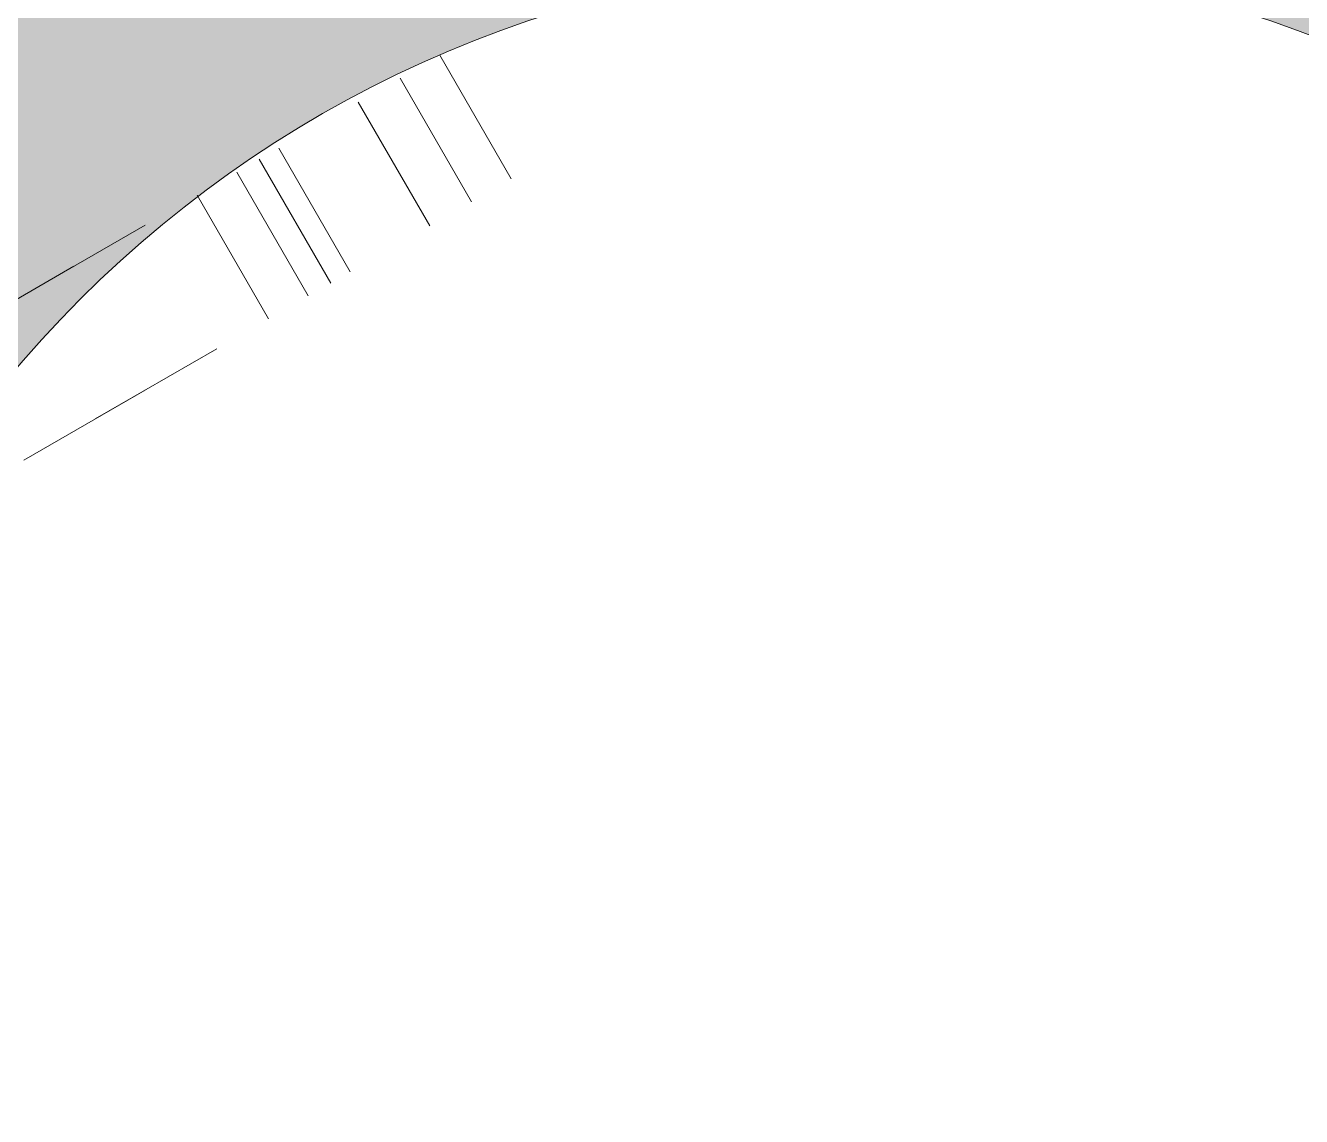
# Model space of a CAD drawing. Header units: millimetres. Extents: x 1.5 to 37.9, y -0.3 to 12.6.
# Drawn here: x 5.6802 to 5.7695, y 2.8473 to 2.9237 of the extents above; entities that cross this region are included whole.
import ezdxf

# ---------------------------------------------------------------- set-up
doc = ezdxf.new("R2010")
doc.units = ezdxf.units.MM
for name, color, linetype, lineweight in [('0.2', 6, 'Continuous', 15), ('0.3', 4, 'Continuous', 20), ('0.6', 1, 'Continuous', 60)]:
    doc.layers.add(name, color=color, linetype=linetype, lineweight=lineweight)

msp = doc.modelspace()

# ---------------------------------------------------------------- hatches: boundary and pattern name
at = {"layer": '0.6'}
h = msp.add_hatch(color=256, dxfattribs=at)
h.dxf.hatch_style = 1
h.paths.add_polyline_path([(5.721315849492544, 2.959849289793217, 0.08442303792866253), (5.685209697194823, 2.946906820422959), (5.683042577773845, 2.945655709138291, 0.2192200407517926), (5.628633139869004, 2.866917814162858), (5.662684311499147, 2.866917814162858, -0.2756914975755024), (5.721315849492543, 2.925775059092724)])
h.paths.add_polyline_path([(5.761315849492543, 2.959849289793217), (5.761315849492543, 2.925775059092724, -0.2756914975754993), (5.819947387485938, 2.866917814162858), (5.853998559116079, 2.866917814162858, 0.3153711810678587)])
h.paths.add_polyline_path([(5.853891314861775, 2.826917814162858), (5.819793624194705, 2.826917814162858, -0.27362447308956), (5.761315849492541, 2.768664510358074), (5.761315849492543, 2.734590279657582, 0.3138979233342074)])
h.paths.add_polyline_path([(5.66283807479038, 2.826917814162857), (5.62874038412331, 2.826917814162858, 0.1943121291490922), (5.674414384069157, 2.754431858053741), (5.694412291748489, 2.742886368780306, 0.06176384120838333), (5.721315849492543, 2.734590279657582), (5.721315849492543, 2.768664510358074, -0.273624473089554)])

# ---------------------------------------------------------------- linework, layer by layer
at = {"layer": '0.2', "extrusion": (-0.1995893630566962, 0.9440452535626275, 0.2625693153826184)}
for points in [[(-6.190030275386933, 0.6964645482688743), (-6.183758687342278, 0.7042534624036008)], [(-6.190030275386933, 0.6674295657625932), (-6.183758687342278, 0.6752184798973189)], [(-6.193130545503477, 0.6989608676096457), (-6.186858957458824, 0.7067497817443723)], [(-6.193130545503477, 0.6699258851033638), (-6.186858957458823, 0.6777147992380903)]]:
    msp.add_lwpolyline(points, dxfattribs=at)
at = {"layer": '0.2', "extrusion": (-0.0452144737581683, 0.987033662626437, -0.1540136364255218)}
for points in [[(-5.834033231238317, 1.563893123094968), (-5.836884112029781, 1.57347813632985)], [(-5.834033231238317, 1.534161371005482), (-5.836884112029781, 1.543746384240364)], [(-5.838631463649866, 1.562525465885163), (-5.841482344441328, 1.572110479120045)], [(-5.838631463649865, 1.532793713795677), (-5.841482344441326, 1.542378727030559)]]:
    msp.add_lwpolyline(points, dxfattribs=at)
at = {"layer": '0.2'}
for points in [[(5.70916947975519, 2.921634447552258), (5.714169252874888, 2.912974062528973)], [(5.70916947975519, 2.921634447552258), (5.714169252874888, 2.912974062528973)], [(5.706389138051134, 2.920029313637526), (5.711388911170832, 2.911368928614241)], [(5.706389138051134, 2.920029313637526), (5.711388911170832, 2.911368928614241)], [(5.703456554340788, 2.91833628807725), (5.708456327460486, 2.909675903053965)], [(5.703456554340788, 2.91833628807725), (5.708456327460486, 2.909675903053965)], [(5.697895870932676, 2.915126020247786), (5.702895644052375, 2.9064656352245)], [(5.697895870932676, 2.915126020247786), (5.702895644052375, 2.9064656352245)], [(5.696535656094185, 2.914340747356543), (5.701535429213883, 2.905680362333258)], [(5.696535656094185, 2.914340747356543), (5.701535429213883, 2.905680362333258)], [(5.69496328722233, 2.91343299468751), (5.699963060342029, 2.904772609664224)], [(5.69496328722233, 2.91343299468751), (5.699963060342029, 2.904772609664224)], [(5.692182945518274, 2.911827860772778), (5.697182718637973, 2.903167475749492)], [(5.692182945518274, 2.911827860772778), (5.697182718637973, 2.903167475749492)]]:
    msp.add_lwpolyline(points, dxfattribs=at)
at = {"layer": '0.2', "extrusion": (-0.4999773119698226, 0.8660385023285226, 1.790730661737725e-14)}
msp.add_lwpolyline([(-6.390523461092289, 1.17922718660673), (-6.390589212291214, 1.179332589370652), (-6.390657909021113, 1.179437433768624), (-6.390729569911154, 1.179541612411291), (-6.390804208984837, 1.179645015275473), (-6.390881835415246, 1.179747529916714), (-6.390962453289373, 1.179849041703893), (-6.391046061383606, 1.17994943407574), (-6.391132652952402, 1.180048588818898), (-6.39122221553235, 1.180146386366969), (-6.391314730763681, 1.180242706119755), (-6.391410174231368, 1.180337426781678), (-6.39150851532787, 1.180430426718149), (-6.391609717139481, 1.180521584328405), (-6.391713736358225, 1.180610778433117), (-6.391820523221001, 1.180697888674845), (-6.391930021477622, 1.180782795929197), (-6.392042168389167, 1.180865382724361), (-6.392156894757852, 1.180945533666473), (-6.392274124989401, 1.181023135868138), (-6.392393777188667, 1.181098079377267), (-6.392515763288907, 1.181170257603284), (-6.392639989214921, 1.181239567737671), (-6.392766355079848, 1.18130591116577), (-6.392894755415178, 1.181369193866734), (-6.393025079433184, 1.181429326798561), (-6.393157211320653, 1.181486226265161), (-6.393291030562454, 1.181539814262563), (-6.393426412293267, 1.181590018801428), (-6.393563227675322, 1.181636774203273), (-6.393701344299939, 1.181680021367964), (-6.393840626610209, 1.181719708010298), (-6.393980936342073, 1.181755788863762), (-6.394122132980763, 1.181788225849834), (-6.394264074229469, 1.181816988211514), (-6.394406616486966, 1.181842052610115), (-6.394549615330789, 1.181863403184668), (-6.394692926002622, 1.181881031573658), (-6.394836403892436, 1.181894936899163), (-6.394979905018008, 1.181905125713803), (-6.395123286496598, 1.181911611911267), (-6.395266407005496, 1.181914416601501), (-6.395409127228535, 1.181913567951941), (-6.395551310285655, 1.181909100996491), (-6.395692822142918, 1.181901057414159), (-6.395833532000605, 1.181889485279556), (-6.395973312657251, 1.181874438787596), (-6.396112040847796, 1.181855977954965), (-6.396249597554279, 1.181834168301001), (-6.396385868287841, 1.181809080510768), (-6.396520743341053, 1.181780790083133), (-6.396654118009939, 1.181749376966707), (-6.396785892785297, 1.181714925186483), (-6.396915973513284, 1.18167752246398), (-6.397044271525412, 1.181637259833616), (-6.397170703738404, 1.181594231257963), (-6.397295192724627, 1.181548533244388), (-6.397417666753951, 1.181500264465467), (-6.397538059808151, 1.181449525385395), (-6.397656311569103, 1.181396417894426), (-6.397772367382181, 1.181341044953226), (-6.397886178196382, 1.181283510248807), (-6.397997700482784, 1.181223917863512), (-6.398106896133073, 1.181162371958346), (-6.398213732339852, 1.181098976471726), (-6.398319135103772, 1.181033225272801), (-6.398423979501746, 1.180964528542902), (-6.398528158144415, 1.180892867652861), (-6.398631561008594, 1.180818228579176), (-6.398734075649835, 1.180740602148769), (-6.398835587437016, 1.18065998427464), (-6.398935979808861, 1.180576376180408), (-6.399035134552019, 1.180489784611612), (-6.399132932100091, 1.180400222031664), (-6.399229251852877, 1.180307706800334), (-6.399323972514799, 1.180212263332646), (-6.39941697245127, 1.180113922236145), (-6.399508130061527, 1.180012720424533), (-6.399597324166239, 1.179908701205789), (-6.399684434407967, 1.179801914343015), (-6.399769341662319, 1.179692416086394), (-6.399851928457482, 1.179580269174848), (-6.399932079399594, 1.179465542806164), (-6.40000968160126, 1.179348312574614), (-6.400084625110388, 1.179228660375349), (-6.400156803336405, 1.179106674275108), (-6.400226113470793, 1.178982448349093), (-6.400292456898891, 1.178856082484166), (-6.400355739599855, 1.178727682148836), (-6.400415872531681, 1.178597358130829), (-6.400472771998282, 1.178465226243362), (-6.400526359995684, 1.178331407001558), (-6.400576564534551, 1.178196025270746), (-6.400623319936395, 1.178059209888691), (-6.400666567101085, 1.177921093264076), (-6.400706253743419, 1.177781810953805), (-6.400742334596884, 1.177641501221941), (-6.400774771582956, 1.177500304583253), (-6.400803533944635, 1.177358363334545), (-6.400828598343237, 1.17721582107705), (-6.400849948917791, 1.177072822233227), (-6.400867577306778, 1.176929511561391), (-6.400881482632284, 1.176786033671579), (-6.400891671446924, 1.176642532546004), (-6.400898157644389, 1.176499151067416), (-6.400900962334622, 1.17635603055852), (-6.400900113685063, 1.17621331033548), (-6.400895646729612, 1.17607112727836), (-6.400887603147281, 1.175929615421096), (-6.400876031012678, 1.175788905563409), (-6.400860984520717, 1.175649124906764), (-6.400842523688087, 1.17551039671622), (-6.400820714034122, 1.175372840009737), (-6.40079562624389, 1.175236569276174), (-6.400767335816254, 1.17510169422296), (-6.400735922699829, 1.174968319554076), (-6.400701470919604, 1.174836544778719), (-6.400664068197101, 1.174706464050731), (-6.400623805566738, 1.174578166038604), (-6.400580776991085, 1.174451733825611), (-6.400535078977509, 1.174327244839388), (-6.400486810198588, 1.174204770810064), (-6.400436071118516, 1.174084377755864), (-6.400382963627548, 1.173966125994912), (-6.400327590686347, 1.173850070181832), (-6.400270055981928, 1.173736259367633), (-6.400210463596633, 1.173624737081231), (-6.400148917691468, 1.173515541430941), (-6.400085522204848, 1.173408705224163), (-6.400019771005923, 1.173303302460242), (-6.399951074276023, 1.173198458062269), (-6.399879413385982, 1.173094279419602), (-6.399804774312298, 1.17299087655542), (-6.399727147881891, 1.172888361914179), (-6.399646530007763, 1.172786850127), (-6.39956292191353, 1.172686457755153), (-6.399476330344734, 1.172587303011995), (-6.399386767764787, 1.172489505463924), (-6.399294252533455, 1.172393185711138), (-6.399198809065767, 1.172298465049216), (-6.399100467969267, 1.172205465112744), (-6.398999266157654, 1.172114307502488), (-6.39889524693891, 1.172025113397775), (-6.398788460076136, 1.171938003156048), (-6.398678961819514, 1.171853095901696), (-6.398566814907969, 1.171770509106532), (-6.398452088539284, 1.171690358164421), (-6.398334858307735, 1.171612755962756), (-6.398215206108469, 1.171537812453626), (-6.39809322000823, 1.17146563422761), (-6.397968994082214, 1.171396324093223), (-6.397842628217287, 1.171329980665124), (-6.397714227881957, 1.171266697964159), (-6.397583903863949, 1.171206565032333), (-6.397451771976483, 1.171149665565732), (-6.397317952734679, 1.171096077568331), (-6.397182571003866, 1.171045873029466), (-6.397045755621813, 1.170999117627621), (-6.396907638997197, 1.17095587046293), (-6.396768356686927, 1.170916183820595), (-6.396628046955063, 1.170880102967131), (-6.396486850316373, 1.170847665981059), (-6.396344909067667, 1.17081890361938), (-6.39620236681017, 1.170793839220779), (-6.396059367966346, 1.170772488646226), (-6.395916057294511, 1.170754860257236), (-6.395772579404699, 1.17074095493173), (-6.395629078279125, 1.17073076611709), (-6.395485696800537, 1.170724279919626), (-6.39534257629164, 1.170721475229393), (-6.395199856068601, 1.170722323878952), (-6.39505767301148, 1.170726790834403), (-6.394916161154217, 1.170734834416734), (-6.39477545129653, 1.170746406551338), (-6.394635670639886, 1.170761453043298), (-6.39449694244934, 1.170779913875929), (-6.394359385742858, 1.170801723529892), (-6.394223115009295, 1.170826811320126), (-6.394088239956082, 1.170855101747761), (-6.393954865287196, 1.170886514864186), (-6.393823090511839, 1.17092096664441), (-6.393693009783851, 1.170958369366913), (-6.393564711771725, 1.170998631997277), (-6.393438279558731, 1.17104166057293), (-6.393313790572508, 1.171087358586506), (-6.393191316543184, 1.171135627365426), (-6.393070923488985, 1.171186366445498), (-6.392952671728032, 1.171239473936467), (-6.392836615914954, 1.171294846877667), (-6.392722805100754, 1.171352381582087), (-6.392611282814351, 1.171411973967381), (-6.392502087164061, 1.171473519872547), (-6.392395250957284, 1.171536915359167), (-6.392289848193363, 1.171602666558092), (-6.39218500379539, 1.17167136328799), (-6.392080825152723, 1.171743024178032), (-6.391977422288542, 1.171817663251716), (-6.391874907647301, 1.171895289682124), (-6.39177339586012, 1.171975907556252), (-6.391673003488274, 1.172059515650484), (-6.391573848745116, 1.172146107219281), (-6.391476051197045, 1.172235669799228), (-6.391379731444259, 1.172328185030559), (-6.391285010782338, 1.172423628498248), (-6.391192010845866, 1.172521969594748), (-6.391100853235608, 1.17262317140636), (-6.391011659130895, 1.172727190625104), (-6.39092454888917, 1.172833977487878), (-6.390839641634818, 1.172943475744499), (-6.390757054839654, 1.173055622656045), (-6.390676903897542, 1.173170349024729), (-6.390599301695876, 1.173287579256279), (-6.390524358186749, 1.173407231455544), (-6.390452179960731, 1.173529217555785), (-6.390382869826344, 1.1736534434818), (-6.390316526398246, 1.173779809346727), (-6.390253243697282, 1.173908209682056), (-6.390193110765454, 1.174038533700063), (-6.390136211298855, 1.17417066558753), (-6.390082623301452, 1.174304484829334), (-6.390032418762586, 1.174439866560147), (-6.38998566336074, 1.174576681942201), (-6.389942416196053, 1.174714798566817), (-6.389902729553716, 1.174854080877088), (-6.389866648700253, 1.174994390608951), (-6.389834211714181, 1.17513558724764), (-6.389805449352502, 1.175277528496348), (-6.389780384953901, 1.175420070753843), (-6.389759034379347, 1.175563069597666), (-6.389741405990356, 1.175706380269502), (-6.389727500664851, 1.175849858159314), (-6.389717311850213, 1.175993359284889), (-6.389710825652747, 1.176136740763477), (-6.389708020962515, 1.176279861272374), (-6.389708869612075, 1.176422581495413), (-6.389713336567524, 1.176564764552533), (-6.389721380149855, 1.176706276409797), (-6.389732952284459, 1.176846986267484), (-6.389747998776419, 1.176986766924129), (-6.38976645960905, 1.177125495114673), (-6.389788269263013, 1.177263051821157), (-6.389813357053248, 1.177399322554719), (-6.389841647480883, 1.177534197607933), (-6.389873060597307, 1.177667572276817), (-6.389907512377532, 1.177799347052175), (-6.389944915100036, 1.177929427780163), (-6.389985177730399, 1.178057725792289), (-6.390028206306051, 1.178184158005281), (-6.390073904319626, 1.178308646991505), (-6.390122173098547, 1.178431121020829), (-6.390172912178619, 1.178551514075029), (-6.390226019669589, 1.178669765835981), (-6.390281392610788, 1.17878582164906), (-6.390338927315208, 1.17889963246326), (-6.390398519700502, 1.179011154749662), (-6.390460065605668, 1.179120350399952)], close=True, dxfattribs=at)
at = {"layer": '0.2', "extrusion": (-0.4999773119698226, 0.8660385023285228, 1.790730661737631e-14)}
msp.add_lwpolyline([(-6.390523461092286, 1.14913641313987), (-6.390589212291212, 1.149241815903791), (-6.390657909021109, 1.149346660301764), (-6.390729569911151, 1.149450838944431), (-6.390804208984836, 1.149554241808612), (-6.390881835415242, 1.149656756449853), (-6.390962453289372, 1.149758268237033), (-6.391046061383603, 1.14985866060888), (-6.3911326529524, 1.149957815352038), (-6.391222215532348, 1.150055612900109), (-6.39131473076368, 1.150151932652894), (-6.391410174231366, 1.150246653314817), (-6.391508515327867, 1.150339653251288), (-6.391609717139477, 1.150430810861545), (-6.391713736358222, 1.150520004966257), (-6.391820523220997, 1.150607115207985), (-6.391930021477618, 1.150692022462337), (-6.392042168389164, 1.1507746092575), (-6.392156894757848, 1.150854760199612), (-6.392274124989398, 1.150932362401277), (-6.392393777188663, 1.151007305910406), (-6.392515763288904, 1.151079484136424), (-6.392639989214921, 1.151148794270811), (-6.392766355079846, 1.151215137698909), (-6.392894755415176, 1.151278420399874), (-6.393025079433182, 1.1513385533317), (-6.393157211320649, 1.1513954527983), (-6.393291030562452, 1.151449040795702), (-6.393426412293265, 1.151499245334567), (-6.39356322767532, 1.151546000736412), (-6.393701344299936, 1.151589247901103), (-6.393840626610206, 1.151628934543437), (-6.39398093634207, 1.151665015396902), (-6.394122132980759, 1.151697452382974), (-6.394264074229466, 1.151726214744653), (-6.394406616486959, 1.151751279143254), (-6.394549615330785, 1.151772629717807), (-6.394692926002621, 1.151790258106798), (-6.394836403892433, 1.151804163432303), (-6.394979905018008, 1.151814352246943), (-6.395123286496595, 1.151820838444406), (-6.395266407005494, 1.15182364313464), (-6.395409127228532, 1.151822794485081), (-6.395551310285651, 1.15181832752963), (-6.395692822142915, 1.151810283947299), (-6.395833532000602, 1.151798711812695), (-6.395973312657248, 1.151783665320735), (-6.396112040847791, 1.151765204488104), (-6.396249597554277, 1.151743394834141), (-6.396385868287838, 1.151718307043907), (-6.396520743341052, 1.151690016616272), (-6.396654118009936, 1.151658603499846), (-6.396785892785294, 1.151624151719623), (-6.396915973513281, 1.15158674899712), (-6.397044271525406, 1.151546486366756), (-6.397170703738401, 1.151503457791102), (-6.397295192724624, 1.151457759777527), (-6.397417666753948, 1.151409490998607), (-6.397538059808147, 1.151358751918535), (-6.3976563115691, 1.151305644427565), (-6.39777236738218, 1.151250271486365), (-6.397886178196379, 1.151192736781946), (-6.397997700482781, 1.151133144396651), (-6.39810689613307, 1.151071598491486), (-6.398213732339849, 1.151008203004866), (-6.39831913510377, 1.15094245180594), (-6.398423979501743, 1.150873755076042), (-6.39852815814441, 1.150802094186001), (-6.398631561008591, 1.150727455112317), (-6.398734075649832, 1.150649828681909), (-6.398835587437011, 1.150569210807781), (-6.398935979808859, 1.150485602713549), (-6.399035134552017, 1.150399011144752), (-6.399132932100088, 1.150309448564804), (-6.399229251852873, 1.150216933333474), (-6.399323972514797, 1.150121489865786), (-6.399416972451268, 1.150023148769285), (-6.399508130061525, 1.149921946957673), (-6.399597324166235, 1.149817927738929), (-6.399684434407964, 1.149711140876155), (-6.399769341662315, 1.149601642619534), (-6.39985192845748, 1.149489495707988), (-6.399932079399591, 1.149374769339304), (-6.400009681601257, 1.149257539107754), (-6.400084625110386, 1.149137886908489), (-6.400156803336404, 1.149015900808248), (-6.400226113470789, 1.148891674882233), (-6.400292456898889, 1.148765309017306), (-6.400355739599853, 1.148636908681976), (-6.400415872531678, 1.148506584663969), (-6.400472771998279, 1.148374452776502), (-6.400526359995681, 1.148240633534698), (-6.400576564534545, 1.148105251803886), (-6.400623319936391, 1.147968436421831), (-6.400666567101083, 1.147830319797216), (-6.400706253743415, 1.147691037486945), (-6.400742334596881, 1.147550727755081), (-6.400774771582952, 1.147409531116393), (-6.400803533944633, 1.147267589867685), (-6.400828598343233, 1.14712504761019), (-6.400849948917785, 1.146982048766367), (-6.400867577306776, 1.146838738094531), (-6.400881482632281, 1.146695260204718), (-6.400891671446923, 1.146551759079144), (-6.400898157644384, 1.146408377600556), (-6.400900962334619, 1.14626525709166), (-6.400900113685061, 1.14612253686862), (-6.40089564672961, 1.1459803538115), (-6.400887603147278, 1.145838841954236), (-6.400876031012674, 1.145698132096549), (-6.400860984520715, 1.145558351439904), (-6.400842523688083, 1.14541962324936), (-6.40082071403412, 1.145282066542877), (-6.400795626243887, 1.145145795809314), (-6.400767335816253, 1.1450109207561), (-6.400735922699827, 1.144877546087216), (-6.400701470919604, 1.144745771311859), (-6.400664068197099, 1.144615690583871), (-6.400623805566735, 1.144487392571744), (-6.400580776991082, 1.144360960358751), (-6.400535078977507, 1.144236471372528), (-6.400486810198585, 1.144113997343203), (-6.400436071118513, 1.143993604289004), (-6.400382963627544, 1.143875352528052), (-6.400327590686345, 1.143759296714973), (-6.400270055981927, 1.143645485900773), (-6.400210463596631, 1.143533963614371), (-6.400148917691465, 1.143424767964081), (-6.400085522204845, 1.143317931757303), (-6.400019771005921, 1.143212528993381), (-6.399951074276022, 1.143107684595408), (-6.39987941338598, 1.143003505952741), (-6.399804774312296, 1.14290010308856), (-6.399727147881888, 1.142797588447319), (-6.399646530007758, 1.142696076660139), (-6.39956292191353, 1.142595684288292), (-6.399476330344732, 1.142496529545135), (-6.399386767764784, 1.142398731997063), (-6.399294252533454, 1.142302412244278), (-6.399198809065765, 1.142207691582355), (-6.399100467969262, 1.142114691645884), (-6.398999266157654, 1.142023534035628), (-6.398895246938908, 1.141934339930915), (-6.398788460076134, 1.141847229689188), (-6.398678961819512, 1.141762322434836), (-6.398566814907967, 1.141679735639672), (-6.398452088539282, 1.14159958469756), (-6.398334858307734, 1.141521982495895), (-6.398215206108469, 1.141447038986766), (-6.398093220008229, 1.141374860760749), (-6.397968994082211, 1.141305550626362), (-6.397842628217286, 1.141239207198263), (-6.397714227881955, 1.141175924497298), (-6.397583903863948, 1.141115791565472), (-6.397451771976482, 1.141058892098872), (-6.397317952734677, 1.14100530410147), (-6.397182571003864, 1.140955099562605), (-6.397045755621811, 1.14090834416076), (-6.396907638997196, 1.14086509699607), (-6.396768356686925, 1.140825410353735), (-6.396628046955061, 1.14078932950027), (-6.396486850316371, 1.140756892514198), (-6.396344909067665, 1.140728130152519), (-6.39620236681017, 1.140703065753918), (-6.396059367966345, 1.140681715179365), (-6.395916057294509, 1.140664086790375), (-6.395772579404698, 1.140650181464869), (-6.395629078279122, 1.140639992650229), (-6.395485696800535, 1.140633506452766), (-6.395342576291639, 1.140630701762532), (-6.395199856068598, 1.140631550412091), (-6.395057673011479, 1.140636017367542), (-6.394916161154215, 1.140644060949874), (-6.394775451296528, 1.140655633084478), (-6.394635670639881, 1.140670679576437), (-6.39449694244934, 1.140689140409068), (-6.394359385742856, 1.140710950063032), (-6.394223115009294, 1.140736037853265), (-6.394088239956077, 1.1407643282809), (-6.393954865287195, 1.140795741397326), (-6.393823090511837, 1.14083019317755), (-6.393693009783848, 1.140867595900053), (-6.393564711771723, 1.140907858530417), (-6.393438279558731, 1.14095088710607), (-6.393313790572506, 1.140996585119645), (-6.393191316543183, 1.141044853898565), (-6.393070923488983, 1.141095592978637), (-6.392952671728031, 1.141148700469607), (-6.392836615914952, 1.141204073410807), (-6.392722805100752, 1.141261608115226), (-6.392611282814349, 1.141321200500521), (-6.392502087164059, 1.141382746405687), (-6.392395250957282, 1.141446141892307), (-6.39228984819336, 1.141511893091232), (-6.392185003795388, 1.14158058982113), (-6.392080825152722, 1.141652250711172), (-6.391977422288541, 1.141726889784856), (-6.391874907647299, 1.141804516215263), (-6.391773395860119, 1.141885134089392), (-6.391673003488272, 1.141968742183624), (-6.391573848745113, 1.14205533375242), (-6.391476051197044, 1.142144896332368), (-6.391379731444257, 1.142237411563699), (-6.391285010782334, 1.142332855031388), (-6.391192010845862, 1.142431196127888), (-6.391100853235608, 1.142532397939499), (-6.391011659130895, 1.142636417158243), (-6.390924548889167, 1.142743204021019), (-6.390839641634816, 1.142852702277639), (-6.390757054839651, 1.142964849189185), (-6.39067690389754, 1.143079575557869), (-6.390599301695874, 1.143196805789419), (-6.390524358186743, 1.143316457988684), (-6.390452179960728, 1.143438444088926), (-6.390382869826341, 1.14356267001494), (-6.390316526398244, 1.143689035879867), (-6.390253243697278, 1.143817436215196), (-6.390193110765451, 1.143947760233203), (-6.390136211298851, 1.14407989212067), (-6.39008262330145, 1.144213711362474), (-6.390032418762585, 1.144349093093286), (-6.38998566336074, 1.144485908475342), (-6.389942416196049, 1.144624025099957), (-6.389902729553715, 1.144763307410227), (-6.389866648700249, 1.144903617142091), (-6.389834211714179, 1.14504481378078), (-6.389805449352498, 1.145186755029488), (-6.389780384953897, 1.145329297286983), (-6.389759034379345, 1.145472296130806), (-6.389741405990354, 1.145615606802642), (-6.389727500664849, 1.145759084692454), (-6.389717311850209, 1.145902585818029), (-6.389710825652745, 1.146045967296616), (-6.389708020962511, 1.146189087805513), (-6.389708869612071, 1.146331808028553), (-6.389713336567522, 1.146473991085673), (-6.389721380149852, 1.146615502942937), (-6.389732952284457, 1.146756212800624), (-6.389747998776416, 1.146895993457269), (-6.389766459609048, 1.147034721647813), (-6.389788269263011, 1.147172278354296), (-6.389813357053245, 1.147308549087859), (-6.389841647480878, 1.147443424141072), (-6.389873060597306, 1.147576798809957), (-6.389907512377527, 1.147708573585314), (-6.389944915100032, 1.147838654313302), (-6.389985177730395, 1.147966952325429), (-6.390028206306049, 1.148093384538421), (-6.390073904319624, 1.148217873524645), (-6.390122173098544, 1.148340347553969), (-6.390172912178617, 1.148460740608169), (-6.390226019669587, 1.148578992369121), (-6.390281392610785, 1.1486950481822), (-6.390338927315205, 1.1488088589964), (-6.390398519700498, 1.148920381282801), (-6.390460065605666, 1.149029576933092)], close=True, dxfattribs=at)
at = {"layer": '0.2', "extrusion": (-0.1693127994589519, -0.09774687629702955, 0.9807031783947405)}
for points in [[(0.324207288758521, 6.496868686532507), (0.3242072887585223, 6.506868686532509)], [(0.3242072887585206, 6.490985861369585), (0.3242072887585223, 6.500985861369583)], [(0.3342072887585226, 6.496868686532507), (0.3342072887585221, 6.506868686532507)], [(0.3342072887585212, 6.490985861369584), (0.3342072887585221, 6.500985861369584)]]:
    msp.add_lwpolyline(points, dxfattribs=at)
at = {"layer": '0.2', "extrusion": (-0.1693127994589328, -0.0977468762970179, 0.9807031783947449)}
for points in [[(0.324207288758501, 6.506868686532503), (0.3242072887585024, 6.496868686532503)], [(0.3242072887585019, 6.500985861369579), (0.3242072887585019, 6.49098586136958)], [(0.334207288758503, 6.506868686532502), (0.3342072887585021, 6.496868686532501)], [(0.3342072887585026, 6.500985861369577), (0.3342072887585021, 6.490985861369579)]]:
    msp.add_lwpolyline(points, dxfattribs=at)
at = {"layer": '0.2', "extrusion": (-0.1995893630566837, 0.9440452535626332, 0.2625693153826071)}
for points in [[(-6.171382640889211, 0.6942883422812822), (-6.177654228933868, 0.6864994281465556)], [(-6.171382640889211, 0.6652533597749999), (-6.177654228933865, 0.6574644456402732)], [(-6.174482911005756, 0.6967846616220532), (-6.18075449905041, 0.6889957474873263)], [(-6.174482911005756, 0.6677496791157711), (-6.18075449905041, 0.6599607649810444)]]:
    msp.add_lwpolyline(points, dxfattribs=at)
at = {"layer": '0.2', "extrusion": (-0.04521447375816526, 0.9870336626264388, -0.1540136364255114)}
for points in [[(-5.822317499101338, 1.577810699673948), (-5.819466618309874, 1.568225686439067)], [(-5.822317499101337, 1.548078947584462), (-5.819466618309874, 1.53849393434958)], [(-5.826915731512883, 1.576443042464143), (-5.824064850721419, 1.566858029229262)], [(-5.826915731512883, 1.546711290374657), (-5.824064850721419, 1.537126277139775)]]:
    msp.add_lwpolyline(points, dxfattribs=at)
at = {"layer": '0.2', "extrusion": (-0.4999773119698314, 0.8660385023285176, 4.122845011907761e-15)}
msp.add_lwpolyline([(-6.390523461092281, 1.179227186606724), (-6.390589212291208, 1.179332589370646), (-6.390657909021106, 1.179437433768618), (-6.390729569911146, 1.179541612411286), (-6.39080420898483, 1.179645015275467), (-6.390881835415239, 1.179747529916708), (-6.390962453289367, 1.179849041703888), (-6.391046061383598, 1.179949434075734), (-6.391132652952396, 1.180048588818892), (-6.391222215532344, 1.180146386366963), (-6.391314730763675, 1.180242706119749), (-6.391410174231363, 1.180337426781672), (-6.391508515327863, 1.180430426718143), (-6.391609717139475, 1.180521584328399), (-6.391713736358219, 1.180610778433112), (-6.391820523220993, 1.18069788867484), (-6.391930021477614, 1.180782795929191), (-6.392042168389159, 1.180865382724355), (-6.392156894757844, 1.180945533666467), (-6.392274124989394, 1.181023135868132), (-6.392393777188659, 1.181098079377261), (-6.3925157632889, 1.181170257603278), (-6.392639989214915, 1.181239567737665), (-6.392766355079843, 1.181305911165764), (-6.392894755415172, 1.181369193866728), (-6.393025079433179, 1.181429326798555), (-6.393157211320645, 1.181486226265156), (-6.39329103056245, 1.181539814262557), (-6.393426412293262, 1.181590018801422), (-6.393563227675317, 1.181636774203267), (-6.393701344299931, 1.181680021367958), (-6.393840626610202, 1.181719708010292), (-6.393980936342067, 1.181755788863757), (-6.394122132980756, 1.181788225849828), (-6.394264074229463, 1.181816988211508), (-6.394406616486959, 1.181842052610109), (-6.394549615330783, 1.181863403184662), (-6.394692926002618, 1.181881031573652), (-6.39483640389243, 1.181894936899158), (-6.394979905018003, 1.181905125713797), (-6.395123286496593, 1.181911611911261), (-6.395266407005487, 1.181914416601495), (-6.395409127228527, 1.181913567951935), (-6.395551310285647, 1.181909100996485), (-6.395692822142911, 1.181901057414153), (-6.395833532000598, 1.18188948527955), (-6.395973312657245, 1.18187443878759), (-6.396112040847788, 1.181855977954959), (-6.396249597554271, 1.181834168300995), (-6.396385868287834, 1.181809080510762), (-6.396520743341048, 1.181780790083127), (-6.396654118009932, 1.181749376966701), (-6.396785892785289, 1.181714925186477), (-6.396915973513277, 1.181677522463974), (-6.397044271525404, 1.18163725983361), (-6.397170703738395, 1.181594231257957), (-6.397295192724619, 1.181548533244382), (-6.397417666753944, 1.181500264465462), (-6.397538059808143, 1.181449525385389), (-6.397656311569095, 1.18139641789442), (-6.397772367382175, 1.18134104495322), (-6.397886178196376, 1.181283510248801), (-6.397997700482776, 1.181223917863506), (-6.398106896133068, 1.18116237195834), (-6.398213732339844, 1.18109897647172), (-6.398319135103767, 1.181033225272795), (-6.398423979501738, 1.180964528542896), (-6.398528158144406, 1.180892867652855), (-6.398631561008587, 1.180818228579171), (-6.398734075649829, 1.180740602148763), (-6.398835587437008, 1.180659984274634), (-6.398935979808855, 1.180576376180403), (-6.399035134552014, 1.180489784611606), (-6.399132932100085, 1.180400222031659), (-6.399229251852869, 1.180307706800328), (-6.399323972514791, 1.18021226333264), (-6.399416972451262, 1.180113922236139), (-6.39950813006152, 1.180012720424527), (-6.399597324166232, 1.179908701205784), (-6.399684434407961, 1.179801914343009), (-6.399769341662312, 1.179692416086388), (-6.399851928457476, 1.179580269174842), (-6.399932079399588, 1.179465542806158), (-6.400009681601253, 1.179348312574608), (-6.400084625110382, 1.179228660375343), (-6.400156803336399, 1.179106674275102), (-6.400226113470786, 1.178982448349087), (-6.400292456898883, 1.178856082484161), (-6.400355739599849, 1.17872768214883), (-6.400415872531675, 1.178597358130824), (-6.400472771998277, 1.178465226243356), (-6.400526359995679, 1.178331407001553), (-6.400576564534544, 1.178196025270741), (-6.400623319936386, 1.178059209888686), (-6.400666567101079, 1.17792109326407), (-6.400706253743413, 1.1777818109538), (-6.400742334596877, 1.177641501221936), (-6.400774771582949, 1.177500304583247), (-6.400803533944629, 1.17735836333454), (-6.400828598343229, 1.177215821077045), (-6.400849948917782, 1.177072822233221), (-6.400867577306773, 1.176929511561385), (-6.40088148263228, 1.176786033671573), (-6.400891671446916, 1.176642532545998), (-6.400898157644383, 1.17649915106741), (-6.400900962334616, 1.176356030558514), (-6.400900113685057, 1.176213310335474), (-6.400895646729606, 1.176071127278355), (-6.400887603147275, 1.17592961542109), (-6.400876031012672, 1.175788905563404), (-6.40086098452071, 1.175649124906758), (-6.400842523688078, 1.175510396716215), (-6.400820714034115, 1.175372840009731), (-6.400795626243883, 1.175236569276168), (-6.400767335816247, 1.175101694222954), (-6.400735922699821, 1.17496831955407), (-6.400701470919598, 1.174836544778713), (-6.400664068197096, 1.174706464050725), (-6.40062380556673, 1.174578166038598), (-6.400580776991077, 1.174451733825606), (-6.400535078977502, 1.174327244839382), (-6.400486810198583, 1.174204770810058), (-6.40043607111851, 1.174084377755858), (-6.400382963627541, 1.173966125994906), (-6.400327590686341, 1.173850070181827), (-6.40027005598192, 1.173736259367627), (-6.400210463596627, 1.173624737081225), (-6.40014891769146, 1.173515541430935), (-6.40008552220484, 1.173408705224157), (-6.400019771005916, 1.173303302460236), (-6.399951074276018, 1.173198458062263), (-6.399879413385976, 1.173094279419596), (-6.399804774312291, 1.172990876555414), (-6.399727147881883, 1.172888361914173), (-6.399646530007755, 1.172786850126994), (-6.399562921913524, 1.172686457755147), (-6.399476330344727, 1.17258730301199), (-6.399386767764779, 1.172489505463918), (-6.399294252533448, 1.172393185711132), (-6.399198809065762, 1.17229846504921), (-6.399100467969258, 1.172205465112738), (-6.398999266157648, 1.172114307502482), (-6.398895246938904, 1.17202511339777), (-6.398788460076128, 1.171938003156042), (-6.39867896181951, 1.171853095901691), (-6.398566814907962, 1.171770509106527), (-6.39845208853928, 1.171690358164415), (-6.398334858307728, 1.17161275596275), (-6.398215206108463, 1.17153781245362), (-6.398093220008222, 1.171465634227604), (-6.397968994082206, 1.171396324093217), (-6.397842628217282, 1.171329980665119), (-6.397714227881952, 1.171266697964153), (-6.397583903863944, 1.171206565032327), (-6.397451771976476, 1.171149665565727), (-6.397317952734674, 1.171096077568325), (-6.397182571003862, 1.17104587302946), (-6.397045755621809, 1.170999117627615), (-6.396907638997192, 1.170955870462924), (-6.396768356686919, 1.17091618382059), (-6.396628046955058, 1.170880102967125), (-6.396486850316366, 1.170847665981053), (-6.396344909067661, 1.170818903619374), (-6.396202366810166, 1.170793839220774), (-6.396059367966342, 1.17077248864622), (-6.395916057294507, 1.17075486025723), (-6.395772579404693, 1.170740954931724), (-6.395629078279118, 1.170730766117084), (-6.395485696800533, 1.17072427991962), (-6.395342576291634, 1.170721475229387), (-6.395199856068595, 1.170722323878946), (-6.395057673011475, 1.170726790834397), (-6.39491616115421, 1.170734834416729), (-6.394775451296523, 1.170746406551332), (-6.394635670639878, 1.170761453043292), (-6.394496942449334, 1.170779913875923), (-6.394359385742851, 1.170801723529887), (-6.394223115009289, 1.17082681132012), (-6.394088239956075, 1.170855101747755), (-6.393954865287192, 1.170886514864181), (-6.393823090511832, 1.170920966644404), (-6.393693009783845, 1.170958369366908), (-6.393564711771719, 1.170998631997271), (-6.393438279558725, 1.171041660572925), (-6.393313790572502, 1.1710873585865), (-6.393191316543177, 1.17113562736542), (-6.393070923488978, 1.171186366445492), (-6.392952671728025, 1.171239473936462), (-6.392836615914948, 1.171294846877661), (-6.392722805100747, 1.171352381582081), (-6.392611282814347, 1.171411973967375), (-6.392502087164057, 1.171473519872541), (-6.392395250957278, 1.171536915359161), (-6.392289848193355, 1.171602666558087), (-6.392185003795384, 1.171671363287984), (-6.392080825152716, 1.171743024178026), (-6.391977422288535, 1.17181766325171), (-6.391874907647294, 1.171895289682118), (-6.391773395860115, 1.171975907556247), (-6.391673003488267, 1.172059515650478), (-6.39157384874511, 1.172146107219275), (-6.391476051197037, 1.172235669799223), (-6.391379731444252, 1.172328185030554), (-6.39128501078233, 1.172423628498242), (-6.39119201084586, 1.172521969594742), (-6.391100853235603, 1.172623171406354), (-6.391011659130889, 1.172727190625098), (-6.390924548889162, 1.172833977487873), (-6.390839641634811, 1.172943475744494), (-6.390757054839647, 1.173055622656039), (-6.390676903897535, 1.173170349024723), (-6.390599301695868, 1.173287579256273), (-6.390524358186741, 1.173407231455538), (-6.390452179960725, 1.173529217555779), (-6.390382869826336, 1.173653443481794), (-6.390316526398237, 1.173779809346721), (-6.390253243697273, 1.17390820968205), (-6.390193110765448, 1.174038533700057), (-6.390136211298849, 1.174170665587524), (-6.390082623301446, 1.174304484829329), (-6.390032418762581, 1.174439866560141), (-6.389985663360735, 1.174576681942196), (-6.389942416196044, 1.174714798566811), (-6.389902729553709, 1.174854080877082), (-6.389866648700244, 1.174994390608946), (-6.389834211714174, 1.175135587247634), (-6.389805449352494, 1.175277528496342), (-6.389780384953894, 1.175420070753837), (-6.38975903437934, 1.17556306959766), (-6.389741405990351, 1.175706380269496), (-6.389727500664845, 1.175849858159308), (-6.389717311850204, 1.175993359284883), (-6.389710825652741, 1.176136740763471), (-6.389708020962507, 1.176279861272368), (-6.389708869612067, 1.176422581495407), (-6.389713336567518, 1.176564764552528), (-6.389721380149849, 1.176706276409792), (-6.389732952284453, 1.176846986267478), (-6.389747998776413, 1.176986766924124), (-6.389766459609043, 1.177125495114667), (-6.389788269263007, 1.177263051821151), (-6.389813357053239, 1.177399322554714), (-6.389841647480875, 1.177534197607927), (-6.389873060597301, 1.177667572276811), (-6.389907512377526, 1.177799347052169), (-6.389944915100028, 1.177929427780157), (-6.389985177730392, 1.178057725792283), (-6.390028206306044, 1.178184158005275), (-6.390073904319621, 1.178308646991499), (-6.390122173098541, 1.178431121020823), (-6.390172912178612, 1.178551514075023), (-6.390226019669583, 1.178669765835975), (-6.390281392610782, 1.178785821649054), (-6.390338927315202, 1.178899632463254), (-6.390398519700495, 1.179011154749656), (-6.39046006560566, 1.179120350399946)], close=True, dxfattribs=at)
at = {"layer": '0.2', "extrusion": (-0.4999773119698314, 0.8660385023285178, 4.122845011907544e-15)}
msp.add_lwpolyline([(-6.390523461092286, 1.149136413139866), (-6.390589212291212, 1.149241815903788), (-6.390657909021108, 1.149346660301761), (-6.390729569911151, 1.149450838944428), (-6.390804208984835, 1.14955424180861), (-6.390881835415243, 1.14965675644985), (-6.390962453289371, 1.14975826823703), (-6.391046061383602, 1.149858660608877), (-6.3911326529524, 1.149957815352035), (-6.391222215532347, 1.150055612900106), (-6.391314730763678, 1.150151932652891), (-6.391410174231367, 1.150246653314815), (-6.391508515327867, 1.150339653251286), (-6.391609717139478, 1.150430810861542), (-6.391713736358223, 1.150520004966254), (-6.391820523220997, 1.150607115207982), (-6.391930021477616, 1.150692022462334), (-6.392042168389165, 1.150774609257497), (-6.392156894757846, 1.150854760199609), (-6.392274124989398, 1.150932362401274), (-6.392393777188663, 1.151007305910403), (-6.392515763288904, 1.151079484136421), (-6.392639989214919, 1.151148794270808), (-6.392766355079847, 1.151215137698906), (-6.392894755415175, 1.151278420399871), (-6.393025079433182, 1.151338553331697), (-6.393157211320649, 1.151395452798297), (-6.393291030562453, 1.151449040795699), (-6.393426412293265, 1.151499245334564), (-6.39356322767532, 1.15154600073641), (-6.393701344299935, 1.1515892479011), (-6.393840626610206, 1.151628934543434), (-6.393980936342071, 1.151665015396899), (-6.39412213298076, 1.151697452382971), (-6.394264074229467, 1.15172621474465), (-6.394406616486963, 1.151751279143251), (-6.394549615330784, 1.151772629717804), (-6.39469292600262, 1.151790258106795), (-6.394836403892434, 1.1518041634323), (-6.394979905018009, 1.15181435224694), (-6.395123286496596, 1.151820838444403), (-6.395266407005495, 1.151823643134637), (-6.395409127228532, 1.151822794485078), (-6.395551310285652, 1.151818327529627), (-6.395692822142916, 1.151810283947296), (-6.395833532000603, 1.151798711812692), (-6.395973312657248, 1.151783665320733), (-6.396112040847792, 1.151765204488101), (-6.396249597554275, 1.151743394834138), (-6.396385868287839, 1.151718307043905), (-6.396520743341052, 1.151690016616269), (-6.396654118009934, 1.151658603499843), (-6.396785892785295, 1.15162415171962), (-6.396915973513281, 1.151586748997117), (-6.397044271525407, 1.151546486366753), (-6.397170703738401, 1.151503457791099), (-6.397295192724625, 1.151457759777524), (-6.397417666753949, 1.151409490998603), (-6.397538059808148, 1.151358751918532), (-6.397656311569101, 1.151305644427562), (-6.39777236738218, 1.151250271486362), (-6.397886178196379, 1.151192736781943), (-6.397997700482779, 1.151133144396648), (-6.39810689613307, 1.151071598491483), (-6.398213732339849, 1.151008203004863), (-6.398319135103771, 1.150942451805937), (-6.398423979501744, 1.150873755076039), (-6.39852815814441, 1.150802094185998), (-6.398631561008592, 1.150727455112314), (-6.398734075649832, 1.150649828681906), (-6.398835587437011, 1.150569210807778), (-6.398935979808856, 1.150485602713546), (-6.399035134552017, 1.15039901114475), (-6.399132932100088, 1.150309448564801), (-6.399229251852873, 1.150216933333471), (-6.399323972514796, 1.150121489865783), (-6.399416972451268, 1.150023148769282), (-6.399508130061523, 1.14992194695767), (-6.399597324166237, 1.149817927738926), (-6.399684434407964, 1.149711140876152), (-6.399769341662315, 1.149601642619531), (-6.399851928457479, 1.149489495707985), (-6.399932079399592, 1.149374769339301), (-6.400009681601257, 1.149257539107751), (-6.400084625110385, 1.149137886908486), (-6.400156803336404, 1.149015900808245), (-6.40022611347079, 1.14889167488223), (-6.400292456898889, 1.148765309017304), (-6.400355739599853, 1.148636908681973), (-6.40041587253168, 1.148506584663966), (-6.40047277199828, 1.148374452776499), (-6.400526359995681, 1.148240633534696), (-6.400576564534545, 1.148105251803883), (-6.400623319936392, 1.147968436421828), (-6.400666567101083, 1.147830319797213), (-6.400706253743417, 1.147691037486942), (-6.400742334596881, 1.147550727755078), (-6.400774771582953, 1.147409531116389), (-6.400803533944633, 1.147267589867682), (-6.400828598343233, 1.147125047610187), (-6.400849948917786, 1.146982048766364), (-6.400867577306778, 1.146838738094528), (-6.400881482632281, 1.146695260204716), (-6.400891671446922, 1.146551759079141), (-6.400898157644387, 1.146408377600553), (-6.40090096233462, 1.146265257091657), (-6.400900113685061, 1.146122536868617), (-6.40089564672961, 1.145980353811497), (-6.400887603147279, 1.145838841954233), (-6.400876031012674, 1.145698132096546), (-6.400860984520714, 1.145558351439901), (-6.400842523688084, 1.145419623249357), (-6.400820714034119, 1.145282066542874), (-6.400795626243887, 1.145145795809311), (-6.400767335816251, 1.145010920756097), (-6.400735922699825, 1.144877546087213), (-6.400701470919602, 1.144745771311855), (-6.400664068197099, 1.144615690583868), (-6.400623805566735, 1.144487392571741), (-6.400580776991083, 1.144360960358748), (-6.400535078977506, 1.144236471372525), (-6.400486810198585, 1.1441139973432), (-6.400436071118514, 1.143993604289001), (-6.400382963627544, 1.143875352528049), (-6.400327590686345, 1.143759296714969), (-6.400270055981927, 1.14364548590077), (-6.400210463596631, 1.143533963614368), (-6.400148917691466, 1.143424767964078), (-6.400085522204845, 1.1433179317573), (-6.400019771005921, 1.143212528993378), (-6.399951074276022, 1.143107684595406), (-6.39987941338598, 1.143003505952738), (-6.399804774312297, 1.142900103088557), (-6.399727147881888, 1.142797588447316), (-6.399646530007759, 1.142696076660136), (-6.399562921913528, 1.142595684288289), (-6.399476330344731, 1.142496529545132), (-6.399386767764783, 1.14239873199706), (-6.399294252533453, 1.142302412244275), (-6.399198809065763, 1.142207691582352), (-6.399100467969265, 1.142114691645881), (-6.398999266157651, 1.142023534035624), (-6.398895246938908, 1.141934339930912), (-6.398788460076134, 1.141847229689185), (-6.398678961819512, 1.141762322434833), (-6.398566814907968, 1.141679735639669), (-6.398452088539283, 1.141599584697557), (-6.398334858307731, 1.141521982495892), (-6.39821520610847, 1.141447038986763), (-6.398093220008228, 1.141374860760746), (-6.397968994082213, 1.141305550626359), (-6.397842628217286, 1.14123920719826), (-6.397714227881956, 1.141175924497295), (-6.397583903863946, 1.141115791565469), (-6.397451771976481, 1.141058892098868), (-6.397317952734676, 1.141005304101467), (-6.397182571003864, 1.140955099562602), (-6.397045755621809, 1.140908344160757), (-6.396907638997194, 1.140865096996067), (-6.396768356686925, 1.140825410353732), (-6.39662804695506, 1.140789329500267), (-6.396486850316371, 1.140756892514195), (-6.396344909067663, 1.140728130152516), (-6.396202366810169, 1.140703065753915), (-6.396059367966345, 1.140681715179362), (-6.395916057294508, 1.140664086790372), (-6.395772579404696, 1.140650181464866), (-6.395629078279123, 1.140639992650226), (-6.395485696800533, 1.140633506452762), (-6.395342576291638, 1.140630701762529), (-6.395199856068599, 1.140631550412089), (-6.395057673011479, 1.140636017367539), (-6.394916161154214, 1.140644060949871), (-6.394775451296528, 1.140655633084475), (-6.394635670639883, 1.140670679576434), (-6.394496942449338, 1.140689140409065), (-6.394359385742856, 1.140710950063029), (-6.394223115009291, 1.140736037853262), (-6.394088239956077, 1.140764328280897), (-6.393954865287192, 1.140795741397323), (-6.393823090511837, 1.140830193177546), (-6.393693009783848, 1.14086759590005), (-6.393564711771721, 1.140907858530414), (-6.393438279558731, 1.140950887106067), (-6.393313790572506, 1.140996585119642), (-6.393191316543184, 1.141044853898562), (-6.393070923488982, 1.141095592978634), (-6.392952671728031, 1.141148700469604), (-6.392836615914951, 1.141204073410804), (-6.392722805100751, 1.141261608115223), (-6.39261128281435, 1.141321200500518), (-6.392502087164059, 1.141382746405684), (-6.392395250957283, 1.141446141892304), (-6.39228984819336, 1.141511893091229), (-6.392185003795388, 1.141580589821127), (-6.39208082515272, 1.141652250711169), (-6.391977422288539, 1.141726889784852), (-6.3918749076473, 1.14180451621526), (-6.391773395860119, 1.141885134089389), (-6.391673003488272, 1.141968742183621), (-6.391573848745113, 1.142055333752418), (-6.391476051197041, 1.142144896332365), (-6.391379731444258, 1.142237411563696), (-6.391285010782335, 1.142332855031385), (-6.391192010845864, 1.142431196127885), (-6.391100853235606, 1.142532397939496), (-6.391011659130895, 1.142636417158241), (-6.390924548889167, 1.142743204021016), (-6.390839641634814, 1.142852702277636), (-6.39075705483965, 1.142964849189182), (-6.39067690389754, 1.143079575557866), (-6.390599301695874, 1.143196805789416), (-6.390524358186744, 1.143316457988681), (-6.39045217996073, 1.143438444088922), (-6.390382869826343, 1.143562670014937), (-6.390316526398243, 1.143689035879864), (-6.390253243697279, 1.143817436215193), (-6.390193110765451, 1.1439477602332), (-6.39013621129885, 1.144079892120667), (-6.390082623301449, 1.144213711362471), (-6.390032418762584, 1.144349093093284), (-6.38998566336074, 1.144485908475339), (-6.389942416196049, 1.144624025099954), (-6.389902729553715, 1.144763307410224), (-6.38986664870025, 1.144903617142088), (-6.38983421171418, 1.145044813780777), (-6.389805449352498, 1.145186755029485), (-6.389780384953897, 1.14532929728698), (-6.389759034379344, 1.145472296130803), (-6.389741405990354, 1.145615606802638), (-6.389727500664849, 1.145759084692451), (-6.389717311850208, 1.145902585818026), (-6.389710825652745, 1.146045967296613), (-6.389708020962511, 1.14618908780551), (-6.389708869612069, 1.14633180802855), (-6.389713336567521, 1.14647399108567), (-6.389721380149854, 1.146615502942934), (-6.389732952284457, 1.146756212800621), (-6.389747998776416, 1.146895993457266), (-6.389766459609048, 1.147034721647809), (-6.389788269263011, 1.147172278354293), (-6.389813357053244, 1.147308549087856), (-6.389841647480879, 1.14744342414107), (-6.389873060597305, 1.147576798809953), (-6.389907512377528, 1.147708573585311), (-6.38994491510003, 1.147838654313299), (-6.389985177730396, 1.147966952325426), (-6.390028206306051, 1.148093384538418), (-6.390073904319624, 1.148217873524642), (-6.390122173098544, 1.148340347553966), (-6.390172912178617, 1.148460740608166), (-6.390226019669586, 1.148578992369118), (-6.390281392610785, 1.148695048182197), (-6.390338927315204, 1.148808858996397), (-6.390398519700499, 1.148920381282798), (-6.390460065605665, 1.149029576933089)], close=True, dxfattribs=at)
at = {"layer": '0.3'}
for radius in [0.1143914569005112, 0.08106128009676201]:
    msp.add_circle((5.741315849492542, 2.847219784725399, 1.178272972152768), radius, dxfattribs=at)

doc.saveas('drawing.dxf')
